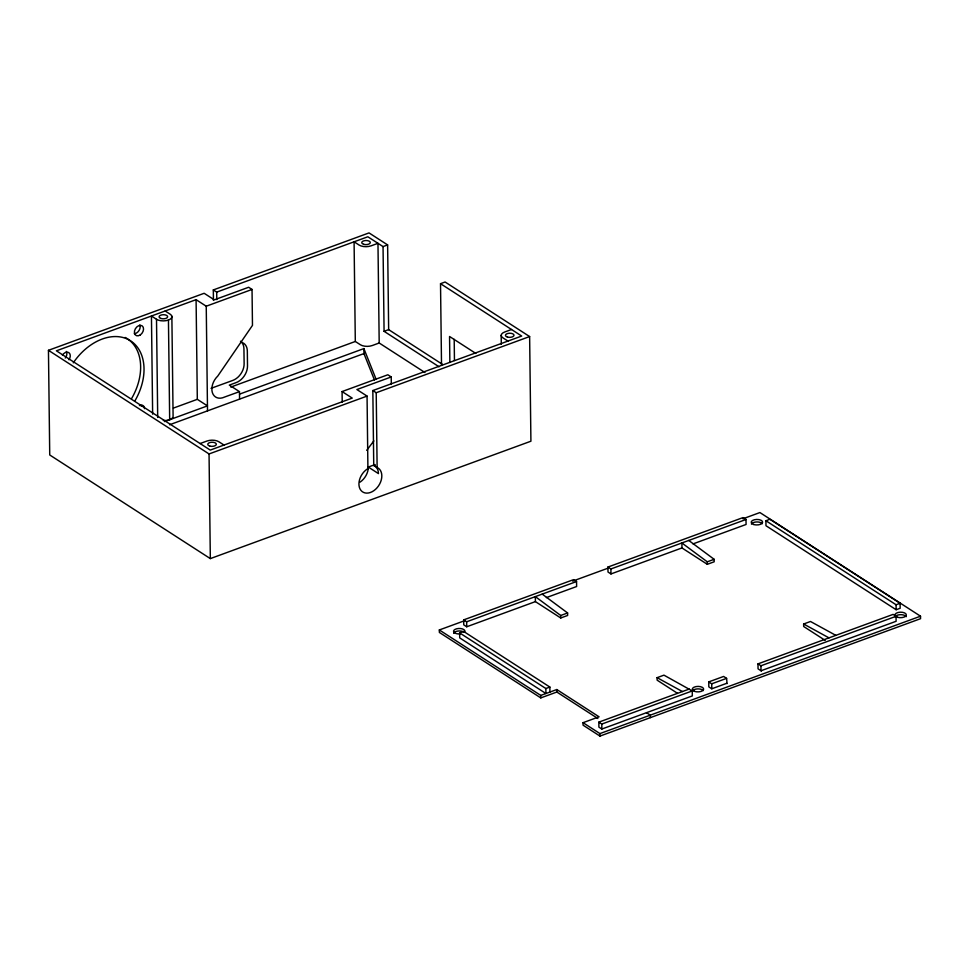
<?xml version="1.0" encoding="UTF-8"?>
<svg xmlns="http://www.w3.org/2000/svg" width="969" height="969" viewBox="0 0 969 969"><rect width="100%" height="100%" fill="white"/><g stroke="black" fill="none" stroke-linecap="round" stroke-linejoin="round"><path stroke-width="1.45" d="M366.706 450.343L373.852 440.895M391.319 384.427L391.222 376.953L356.907 389.55L367.057 396.091L367.917 468.693L367.263 469.02A14.232 10.065 -57.2 0 0 360.068 489.042A14.232 10.065 -57.2 0 0 377.074 487.77A14.232 10.065 -57.2 0 0 378.37 468.197L373.743 465.447L372.835 390.555L521.673 336.049L440.52 283.687L441.525 365.374M440.52 283.687L445.098 282.003L529.631 336.558L530.915 441.21L210.334 558.604L49.734 454.97L48.45 350.318L204.156 293.292L214.306 299.833L248.645 287.26L252.037 289.44L252.473 325.378L217.771 376.057A14.232 10.065 -57.2 0 0 212.393 392.687A14.232 10.065 -57.2 0 0 224.578 397.048L239.476 391.646L239.573 399.131M213.446 300.402L213.313 289.937L369.032 232.911L387.624 244.915L388.654 329.642L442.385 364.308M252.037 289.44L206.24 306.216L196.089 299.663L56.408 350.814L210.249 450.088L352.219 398.102L342.081 391.561L342.214 402.123M213.313 289.937L216.705 292.117L367.832 236.775L383.046 246.586L387.624 244.915M173.427 408.082L197.313 399.337L207.451 405.878L164.585 421.588M230.779 387.079L355.308 341.476L360.383 344.746A8.539 4.13 -0.7 0 0 372.326 345.509L379.194 342.99L424.979 372.544M383.046 246.586L384.075 331.313L388.654 329.642M239.513 394.141L363.884 348.598L376.093 379.23M169.539 424.773L363.944 353.588L363.884 348.598M200.111 443.548L206.978 441.028A8.539 4.13 -0.7 0 1 218.921 441.791L223.996 445.062M342.081 391.561L387.842 374.773L391.222 376.953M511.523 329.508L504.655 332.016A8.539 4.13 -0.7 0 0 502.863 337.806L507.938 341.076M48.45 350.318L209.05 453.952L367.057 396.091M372.835 390.555L376.214 392.736L529.631 336.558M359.959 482.199A14.232 10.065 -57.2 0 0 368.305 467.058L375.173 464.539M542.216 594.118L567.604 612.965L567.628 615.46L560.76 617.98L535.397 601.616L466.707 626.773L463.751 624.86L463.691 619.881L573.6 579.632L576.555 581.533L576.616 586.524L546.395 597.594M688.765 540.448L714.153 559.307L714.177 561.79L707.309 564.309L681.958 547.945L610.967 573.939L608.011 572.037L607.951 567.047L743.053 517.579L746.009 519.481L746.069 524.471L693.017 543.9M597.849 718.501L556.836 692.036L540.799 697.898L439.369 632.442L439.332 629.959L464.866 620.608M572.679 581.121L608.132 568.137M742.896 518.79L759.914 512.553L920.514 616.199L920.55 618.682L599.968 736.089L583.072 725.175L583.035 722.68L599.06 716.818L556.8 689.54L540.775 695.415L439.332 629.959M463.691 619.881L466.646 621.783L576.555 581.533M607.951 567.047L610.906 568.96L746.009 519.481M459.645 632.902L545.862 688.535L545.922 693.525L459.706 637.881L459.645 632.902L463.654 631.437L549.871 687.069L549.932 692.06M765.91 520.741L769.919 519.275L900.092 603.275L900.153 608.266L896.143 609.731L765.97 525.731L765.91 520.741L896.083 604.753L900.092 603.275M535.397 601.616L535.336 596.625L560.736 615.485L567.604 612.965M681.958 547.945L681.897 542.967L707.285 561.814L714.153 559.307M545.862 688.535L549.871 687.069M677.416 693.259L657.127 680.165L657.091 677.67L663.959 675.151L692.254 690.933L692.314 695.924L601.858 729.039L598.903 727.138L598.842 722.147L689.286 689.032M825.225 640.4L803.676 626.495L803.64 624L810.508 621.492L835.847 635.361M726.653 683.339L711.779 688.789L708.811 686.888L708.751 681.897L723.637 676.447L726.593 678.361L727.077 683.617M757.988 663.874L893.091 614.394L896.046 616.308L896.107 621.286L761.004 670.766L760.944 665.776L757.988 663.874L758.049 668.852L761.428 671.032M598.842 722.147L601.797 724.061L692.254 690.933M708.751 681.897L711.718 683.811L726.593 678.361M760.944 665.776L896.046 616.308M583.035 722.68L599.944 733.594L920.514 616.199M211.048 388.327L232.826 380.405A14.232 10.065 -57.2 0 0 244.127 363.75L243.934 348.804A14.232 10.065 -57.2 0 0 240.482 341.221M373.743 465.447L374.991 466.016A14.232 10.065 -57.2 0 1 378.443 473.599L368.305 467.058M241.184 342.021L243.861 343.401A14.232 10.065 -57.2 0 1 247.325 350.984L247.507 365.943A14.232 10.065 -57.2 0 1 236.206 382.585L229.338 385.105L239.476 391.646M803.64 624L828.967 637.868M657.091 677.67L682.418 691.539M475.852 353.455L449.555 336.485L449.87 362.152M384.075 331.313L439.066 366.791M165.178 310.988L170.253 314.259A8.539 4.13 -0.7 0 1 168.449 320.049L169.672 419.722M168.449 320.049A8.539 4.13 -0.7 0 1 156.506 319.286L151.443 316.015L152.642 414.175M646.517 712.687L650.32 715.146L650.344 717.641M363.944 353.588L374.482 380.042M896.083 604.753L896.143 609.731M711.718 683.811L711.779 688.789M707.285 561.814L707.309 564.309M610.906 568.96L610.967 573.939M601.797 724.061L601.858 729.039M599.944 733.594L599.968 736.089M560.736 615.485L560.76 617.98M556.8 689.54L556.836 692.036M540.775 695.415L540.799 697.898M501.191 335.298L501.3 344.358M466.646 621.783L466.707 626.773M454.195 339.332L454.449 360.48M379.194 342.99L377.971 243.316L371.103 245.835A8.539 4.13 -0.7 0 1 359.16 245.072L354.085 241.802L355.308 341.476M376.214 392.736L377.123 467.627M216.705 292.117L216.79 299.591M209.05 453.952L210.334 558.604M206.24 306.216L207.511 410.868M196.089 299.663L197.313 399.337M171.864 316.233L173.088 415.907A8.539 4.13 -0.7 0 1 163.325 420.534M156.506 319.286L157.705 417.457M453.637 633.351A5.693 2.75 -0.7 0 1 458.167 631.025A5.693 2.75 -0.7 0 1 464.163 632.248M751.435 524.072A5.693 2.75 -0.7 0 1 756.68 521.952A5.693 2.75 -0.7 0 1 762.312 523.72M895.126 616.805A5.693 2.75 -0.7 0 1 900.661 614.673A5.693 2.75 -0.7 0 1 906.172 616.708M692.363 691.285A5.693 2.75 -0.7 0 1 697.353 688.911A5.693 2.75 -0.7 0 1 703.3 690.582M460.057 633.932A5.693 2.75 -0.7 0 1 453.553 631.134A5.693 2.75 -0.7 0 1 460.638 628.542A5.693 2.75 -0.7 0 1 464.381 632.345M139.79 324.954A5.693 4.021 -57.2 0 1 139.015 330.514A5.693 4.021 -57.2 0 1 134.316 333.675M66.316 351.42A5.693 4.021 -57.2 0 1 65.262 358.033M125.158 337.454A51.236 36.241 -57.2 0 1 131.639 398.489M73.281 362.842A51.236 36.241 -57.2 0 1 130.088 340.519A51.236 36.241 -57.2 0 1 135.03 400.669M62.416 355.09A5.693 4.021 -57.2 0 1 68.884 352.716A5.693 4.021 -57.2 0 1 68.969 359.765M139.427 405.539A5.693 4.021 -57.2 0 1 144.526 408.652M141.038 405.539A5.693 4.021 -57.2 0 1 141.111 405.999M753.821 524.544A5.693 2.75 -0.7 0 0 762.603 522.291A5.693 2.75 -0.7 0 0 754.33 519.772A5.693 2.75 -0.7 0 0 753.821 524.544M897.524 617.265A5.693 2.75 -0.7 0 0 906.306 615.024A5.693 2.75 -0.7 0 0 898.033 612.505A5.693 2.75 -0.7 0 0 897.524 617.265M694.422 691.333A5.693 2.75 -0.7 0 0 703.591 689.504A5.693 2.75 -0.7 0 0 695.887 686.609A5.693 2.75 -0.7 0 0 694.422 691.333M140.214 334.971A5.693 4.021 -57.2 0 0 142.164 325.887A5.693 4.021 -57.2 0 0 134.534 330.926A5.693 4.021 -57.2 0 0 140.214 334.971M209.728 446.055A4.276 2.059 -0.7 0 0 216.317 444.371A4.276 2.059 -0.7 0 0 210.103 442.482A4.276 2.059 -0.7 0 0 209.728 446.055M507.405 337.042A4.276 2.059 -0.7 0 0 513.994 335.359A4.276 2.059 -0.7 0 0 507.792 333.469A4.276 2.059 -0.7 0 0 507.405 337.042M363.714 244.321A4.276 2.059 -0.7 0 0 370.291 242.625A4.276 2.059 -0.7 0 0 364.09 240.748A4.276 2.059 -0.7 0 0 363.714 244.321M160.721 318.413A4.276 2.059 -0.7 0 0 167.601 317.045A4.276 2.059 -0.7 0 0 161.823 314.864A4.276 2.059 -0.7 0 0 160.721 318.413"/></g></svg>
